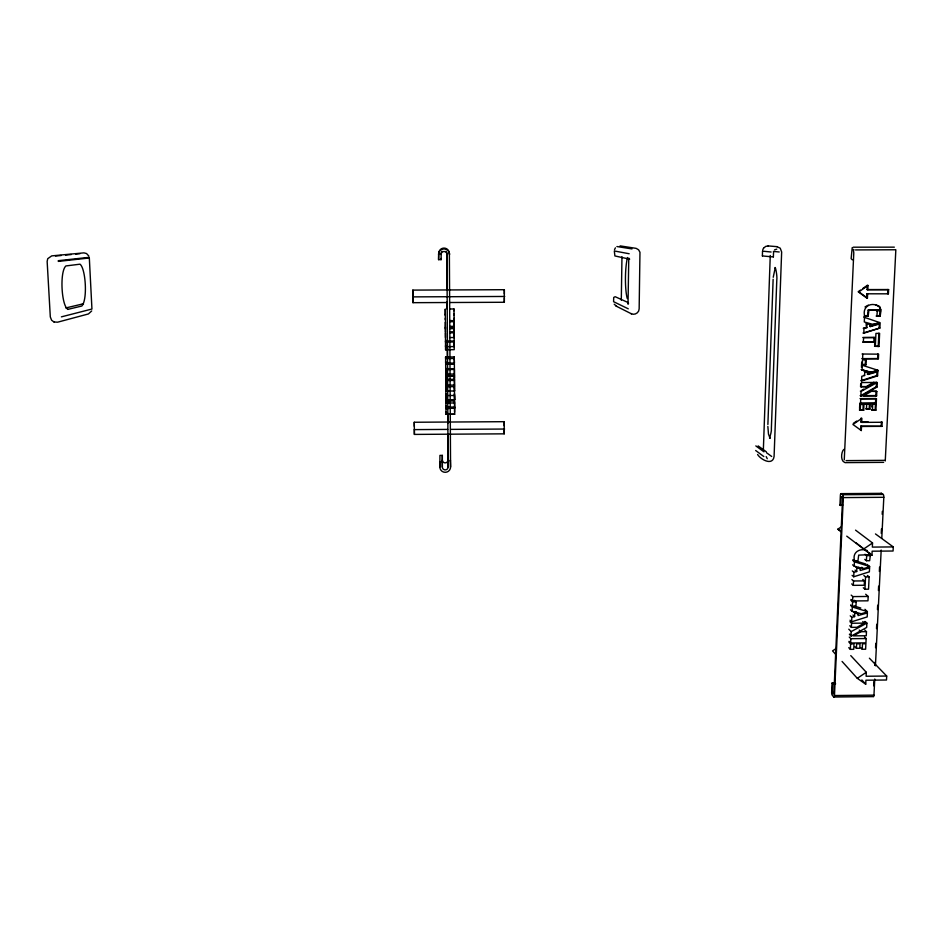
<?xml version="1.0" encoding="UTF-8"?>
<svg xmlns="http://www.w3.org/2000/svg" width="943" height="943" viewBox="0 0 943 943"><rect width="100%" height="100%" fill="white"/><g stroke="black" fill="none" stroke-linecap="round" stroke-linejoin="round"><path stroke-width="1.41" d="M504.222 433.839L504.234 421.686L414.272 422.252L414.401 434.417L504.222 433.839L504.222 429.784M504.222 425.741L504.234 421.686M449.811 302.514L504.328 302.267L504.328 298.082M504.328 293.898L504.34 289.701L412.845 290.102L412.987 302.679L446.864 302.526M445.945 251.309A2.912 2.876 82.2 0 1 446.911 253.467L448.102 467.021A2.888 2.841 -0.2 0 1 445.237 469.885A2.888 2.841 -0.2 0 1 442.338 467.068L442.326 455.386L439.933 455.398L439.862 467.08A5.352 5.269 -0.2 0 0 445.249 472.313A5.352 5.269 -0.2 0 0 450.565 467.009L449.375 253.455A5.41 5.34 82.2 0 0 443.988 248.068A5.41 5.34 82.2 0 0 438.684 253.502L438.578 259.643L441.124 259.643L441.183 258.476M442.338 467.068L442.326 455.386M766.199 456.601L767.248 458.722M868.633 554.248L870.318 555.58L869.646 560.708L866.428 560.731L864.755 559.376M876.118 316.046L879.418 316.035L880.114 310.601L880.868 311.343L880.173 316.2L876.872 316.211L877.261 311.673L876.353 310.612M439.862 467.08L439.921 462.919M621.296 300.216L621.967 256.732M454.054 325.594L454.137 321.693L449.752 321.716M445.721 372.85L445.709 369.526L454.42 369.479L454.42 377.919M454.137 321.693L454.113 328.27L449.764 328.294M449.787 327.928L454.161 327.905L454.137 328.612L449.776 328.635M762.38 255.859L762.545 251.144M763.335 450.377L770.266 255.506M773.378 256.861L773.555 252.017M767.885 424.468L773.13 279.258M454.42 369.479L454.385 375.656L445.744 375.703M454.408 376.092L445.744 375.573M834.979 683.038L832.068 683.062L831.667 692.127A2.405 0.637 87 0 0 832.209 695.18L833.718 697.018L873.124 696.618A2.405 0.707 86.7 0 0 873.961 695.132L874.762 679.019M832.068 683.062L832.716 683.84L832.433 690.276A2.805 0.754 87 0 0 833.07 693.836A2.805 0.754 87 0 0 833.942 692.103L842.5 499.92A2.841 0.802 89.3 0 0 841.828 496.584A2.841 0.802 89.3 0 0 840.908 498.812L840.614 505.566L839.942 505.071L840.366 495.558A2.428 0.684 89.3 0 1 841.144 493.637L881.446 493.342L883.19 494.438A2.44 0.754 89.3 0 1 883.815 497.303L881.776 538.335M833.718 697.018A2.416 0.648 87 0 0 834.472 695.545L843.301 497.609A2.44 0.684 89.3 0 0 842.724 494.733L841.144 493.637M859.556 408.484L859.757 404.146L863.246 404.123L863.977 404.441L863.705 410.229L859.486 409.922L863.705 410.229M861.289 386.901L861.489 382.54L874.715 382.457L867.065 386.866L860.57 386.606L860.7 383.707M861.454 367.334L861.56 365.035L877.839 370.245L871.45 372.485L861.348 369.632L871.45 372.485M866.016 364.764L865.273 364.505L865.509 359.578L866.24 359.825L866.016 364.764L861.584 364.528L861.702 362.065M860.205 410.252L860.476 404.464L859.757 404.146M860.865 395.966L861.077 391.416L877.249 382.445L877.037 387.031L861.537 395.966L860.146 395.659M862.079 369.892L862.291 365.283L861.56 365.035M862.315 364.776L862.539 359.849L866.24 359.825M862.798 354.25L862.586 358.87L878.393 358.788L878.617 354.167L862.067 354.014M870.448 326.573L870.542 324.71L869.788 324.522L869.705 326.384L870.448 326.573L880.09 323.779L879.878 328.034L863.045 333.009L863.776 333.209L863.988 328.459L866.853 327.634L867.03 323.744L866.287 323.567L866.169 326.148M864.507 317.308L864.295 321.964L873.725 324.604L880.137 322.73L863.776 317.131M850.61 643.904L854.004 643.869L853.745 649.326L850.35 649.362L850.61 643.904L849.006 642.242M864.483 636.914L866.145 638.552L865.933 642.855L850.645 642.996L850.845 638.694L849.254 637.055M865.226 621.52L866.888 623.099L866.676 627.425L851.623 635.888L850.975 635.9L851.175 631.61L848.783 629.181M862.762 621.543L864.413 623.123L856.987 627.295L851.376 627.354L851.564 623.24L849.961 621.661M865.709 611.406L867.383 612.95L867.195 616.911L851.635 621.802L851.835 617.382L850.232 615.814M864.943 609.296L867.43 611.972L861.23 613.74L852.118 611.335L852.319 606.997L850.716 605.465M854.523 600.326L856.15 601.834L855.938 606.479L852.342 606.514L852.555 601.87L850.951 600.361M865.674 594.231L868.185 596.459L867.973 600.821L852.602 600.95L852.802 596.601L851.187 595.116M862.798 579.45L864.46 580.888L864.248 585.249L853.321 585.344L853.521 580.982L851.906 579.544M867.878 566.46L869.564 567.839L869.375 571.847L853.721 576.774L853.934 572.307L852.307 570.916M867.1 564.421L869.611 566.849L863.387 568.629L854.217 566.189L854.417 561.792L852.79 560.437M449.634 308.986L453.984 308.974L453.972 310.789M860.794 426.106L860.605 430.173L861.324 430.538L861.513 426.472L860.794 426.106L881.953 426.342L882.153 422.264L881.399 421.91L881.198 425.977M882.153 422.264L861.702 422.393L860.983 422.04L861.171 417.973M866.876 293.792L867.619 293.921L867.419 298.129L866.676 297.988L866.876 293.792L888.4 293.827L888.612 289.619L867.065 289.584L867.265 285.375L868.008 285.481L867.808 289.701L888.612 289.619M861.702 422.393L861.89 418.315L852.932 424.491L861.324 430.538M862.975 409.899L863.246 404.123M860.841 380.724L876.825 375.609L877.025 371.412L877.78 371.672L877.568 375.88L861.56 380.996L861.784 376.316L864.613 375.491L864.79 371.648L864.059 371.389L868.279 372.603L868.197 374.442L867.454 374.171L867.548 372.332L868.279 372.603M851.835 617.382L854.594 616.604L854.759 612.985L853.144 611.429M853.934 572.307L856.704 571.517L856.869 567.851L855.242 566.472M866.664 404.429L866.452 409.144L869.941 409.121L870.165 404.406L865.933 404.111L870.165 404.406M856.421 648.301L856.621 643.845L860.028 643.81L859.816 648.265L856.421 648.301L854.794 646.615M855.714 611.535L858.154 613.858L858.071 615.59L867.383 612.95M858.637 567.368L860.287 568.747L860.205 570.503L869.564 567.839M869.941 409.121L869.21 408.802L869.422 404.087M874.067 337.405L874.809 337.606L874.597 342.25L873.843 342.038L874.067 337.405L862.833 337.464M874.632 344.796L874.833 340.447M871.827 406.963L871.957 404.064L876.2 404.37L875.917 410.158L871.686 409.851L875.917 410.158M875.316 346.458L875.941 333.398L879.619 333.386L878.994 346.446L874.562 346.234L878.994 346.446M872.428 410.181L872.699 404.394M867.442 575.478L869.128 576.88L868.538 589.186L864.955 589.222L865.544 576.916L863.882 575.501M862.232 649.244L862.491 643.786L865.886 643.763L865.627 649.22L862.232 649.244L860.594 647.57M875.175 409.828L875.446 404.052L876.2 404.37M875.717 398.535L876.46 398.842L876.247 403.404L875.493 403.085L875.717 398.535L860.016 398.63M876.601 395.871L875.858 395.565L876.071 391.227L870.33 391.262L876.813 391.522L876.601 395.871L863.434 395.954L871.073 391.557M861.537 395.966L860.806 395.659L876.283 386.748L876.507 382.163M870.707 372.226L877.839 370.245M878.393 358.788L877.638 358.54L877.862 353.931M878.239 346.222L878.864 333.185M879.124 327.846L879.324 323.59M866.476 631.657L866.275 635.747L853.462 635.877L860.888 631.704L866.476 631.657L864.814 630.042M842.075 661.444L857.281 678.323L865.733 684.182L865.922 680.221L886.491 680.009L886.691 676.048L869.387 658.202M850.751 655.609L866.311 672.288L866.11 676.249L886.691 676.048M846.743 536.143L871.945 555.286L872.145 551.195L893.068 551.018L893.28 546.916L875.469 533.938M855.549 530.143L872.546 542.979L872.346 547.093L893.28 546.916M887.835 289.489L887.622 293.697L888.4 293.827M873.666 685.832L873.878 681.435M874.68 665.31L874.833 662.375M875.564 647.711L875.776 643.315M876.507 628.651L876.731 624.254M877.462 609.591L877.674 605.194M878.404 590.53L878.628 586.133M879.359 571.47L879.571 567.073M881.257 533.349L881.469 528.94M882.2 514.289L882.342 511.354M895.838 249.777L885.253 460.986M875.422 665.829L881.186 550.064M441.395 252.3A2.912 2.876 82.2 0 0 441.147 253.49L441.088 254.504A2.994 2.959 82.2 0 1 444.035 251.498A2.994 2.959 82.2 0 1 447.017 254.48M504.328 302.267L504.34 289.701M773.236 277.277L775.122 268.177M438.578 259.643L438.684 253.502M866.428 560.731L866.652 555.604L864.979 554.272M627.484 257.522C624.679 269.026 624.914 290.468 627.284 298.577M762.757 249.812L763.476 248.304M614.506 249.647L615.402 247.856M844.268 459.83L853.792 252.842L853.297 249.388L853.957 249.801M91.683 310.954L88.442 313.948L57.606 322.188L54.01 321.976M775.052 268.248C774.91 264.488 777.551 275.639 776.784 280.33L771.386 428.075C771.963 432.778 768.439 439.744 769.901 438.082M763.606 248.127L765.751 246.371L768.392 245.946M852.224 247.608L851.128 258.665L852.331 259.855M880.833 309.776L868.161 310.082L867.395 316.176L868.138 316.353L868.904 310.247L880.833 309.776L879.666 306.44L875.835 305.049M865.002 306.958L868.291 305.155M774.557 249.86L776.773 249.129M628.533 303.316L628.026 304.212L628.769 258.111L629.464 259.113M860.44 290.138L858.165 291.729L866.676 297.988M862.715 288.546L867.265 285.375M868.008 285.481L858.884 291.858L867.419 298.129M853.344 423.36L856.704 421.049M841.203 531.781L837.867 529.176L841.097 526.972M863.364 549.215L872.546 542.979M836.193 648.454L832.563 650.894L836.37 655.114M857.281 678.323L866.311 672.288M861.548 390.426L863.941 389.046M866.322 387.667L875.858 382.163M860.57 386.606L866.322 386.571L873.961 382.174M851.175 631.61L866.888 623.099M863.776 333.209L879.878 328.034M879.371 322.541L872.97 324.416L873.725 324.604M869.705 326.384L877.957 323.991M865.155 327.716L863.258 328.27L863.988 328.459M867.454 374.171L875.658 371.801M868.197 374.442L877.78 371.672M61.389 316.86L91.942 309.033L89.326 257.981L58.313 261.4M67.79 309.398L81.852 306.015C87.805 299.473 85.636 268.425 80.025 264.181L65.904 265.938C59.55 271.454 61.354 305.897 67.955 309.363M82.395 304.035L83.456 304.235M65.833 307.937L82.465 304.011M58.218 260.681L89.231 257.321M55.472 256.048L61.236 255.494M65.55 255.082L71.326 254.527M75.64 254.115L79.966 253.702M843.867 449.387C841.392 451.273 839.977 460.832 844.857 462.541M850.845 638.694L866.145 638.552M832.716 683.84L835.628 683.805M834.472 695.545L873.961 695.132M866.652 555.604L870.318 555.58M853.05 559.564L854.688 560.92L857.941 560.885L858.684 555.132L870.271 554.649L870.071 553.329M865.544 576.916L869.128 576.88M853.521 580.982L864.46 580.888M852.802 596.601L868.185 596.459M852.555 601.87L856.15 601.834M851.564 623.24L864.413 623.123M859.804 403.191L875.493 403.085M876.247 403.404L860.523 403.51L860.735 398.936L876.46 398.842M860.476 404.464L863.977 404.441M865.721 408.814L869.21 408.802M446.015 414.307L454.679 414.248L454.609 402.979L454.491 400.975L445.909 401.034L446.015 414.307L454.679 414.248M860.983 422.04L868.279 421.993M861.513 426.472L881.953 426.342M414.166 429.619L447.713 429.407M450.624 429.383L504.599 429.041M846.095 460.62L884.522 460.349M845.293 462.624L883.65 462.353M842.724 494.733L883.19 494.438M843.301 497.609L883.815 497.303M839.942 505.071L842.806 505.047M412.728 296.88L504.705 296.467M877.108 310.777L880.88 310.754M867.395 316.176L864.047 316.2L868.138 316.353M449.74 320.526L454.137 320.75L449.752 320.773M449.787 326.361L454.161 326.337M449.811 331.795L454.172 331.771L454.208 332.808L454.231 337.535L449.858 337.547M449.823 332.832L454.208 332.808M874.809 337.606L863.564 337.665L863.352 342.309L874.597 342.25M454.172 341.012L445.497 341.06L445.52 342.014L454.255 341.967L454.172 341.012L454.278 346.588L445.544 346.635L445.532 345.645M862.621 342.097L873.843 342.038M448.432 349.381L445.556 349.723L454.22 349.676L454.137 336.781M445.662 363.138L445.603 357.008L454.231 356.961L454.385 363.09L445.662 363.138L445.638 361.558M454.349 358.481L445.626 358.529L445.603 357.008M861.855 358.635L877.638 358.54M445.662 363.727L454.385 364.057L445.662 363.727L445.709 369.019L454.408 368.972L454.361 363.68M861.584 364.528L865.273 364.505M454.443 374.065L445.744 374.112L445.744 376.139M445.756 378.402L445.815 385.168L454.502 385.121L454.455 379.334L445.768 379.392L445.709 369.526M454.479 380.453L445.78 380.5L445.85 391.039L454.538 390.991L454.408 385.109M454.514 386.654L445.827 386.701L445.803 385.168M445.886 395.541L454.561 395.482L454.597 400.021L445.921 400.08L445.862 393.82L445.874 394.516M862.704 395.647L875.858 395.565M454.597 400.021L445.921 399.985L445.803 384.874M454.609 402.979L445.933 403.038L445.909 401.034M439.827 462.2L442.302 462.188M853.226 247.196L894.329 247.16M855.525 249.919L894.99 249.765M876.589 305.202C868.562 302.314 862.173 308.491 864.79 316.365M776.843 246.642L780.226 248.186L781.653 251.981L774.085 456.542C772.576 466.349 760.423 459.312 757.583 454.479M768.121 245.923L777.115 246.665M773.366 251.404L779.213 251.981M762.557 251.144L771.115 252.017M762.392 255.954L773.366 256.932M620.081 245.887L636.16 248.363L638.588 249.789L639.967 252.276L639.154 308.797C639.248 312.805 634.356 315.716 630.926 313.559M616.899 246.536L631.999 248.928M867.065 289.584L867.808 289.701M867.348 550.582C859.745 547.612 851.765 552.492 854.688 560.92M629.181 253.75L614.317 250.968L614.895 255.942L629.618 259.16M868.161 310.082L868.904 310.247M879.418 316.035L880.173 316.2M866.11 327.445L866.853 327.634M854.759 612.985L858.154 613.858M856.869 567.851L860.287 568.747M866.287 323.567L870.542 324.71M854.004 605.96L860.841 608.046M852.319 606.997L867.442 611.606M854.723 560.614L865.733 563.997M854.417 561.792L869.635 566.472M877.073 370.375L877.827 370.634M876.825 375.609L877.568 375.88M863.882 375.22L864.613 375.491M877.073 305.296L879.489 307.112L880.067 309.622M876.283 386.748L877.037 387.031M866.322 386.571L867.065 386.866M876.071 391.227L876.813 391.522M860.358 391.109L861.077 391.416M628.403 302.679L615.19 296.715L613.704 297.434L613.587 301.689L628.286 308.832M53.999 321.976L51.629 320.255L50.309 316.931L47.15 261.459L47.728 258.688L51.712 255.883L83.927 252.865L86.544 253.549L88.842 256.036M614.223 304.212L616.604 306.345M616.027 306.051L631.551 313.878M770.042 438.2L768.486 434.145L767.85 426.389M837.867 529.176L840.178 530.803M758.125 445.898L766.353 451.827M766.482 452.711L771.704 456.483M755.815 445.909L763.983 451.838M755.661 450.495L763.818 456.542M856.126 542.873L871.945 555.286M867.925 565.47L869.611 566.849M861.725 567.25L863.387 568.629M852.59 564.822L854.217 566.189M855.065 570.126L856.704 571.517M852.107 575.36L853.721 576.774M863.293 587.76L864.955 589.222M851.706 583.906L853.321 585.344M865.757 610.427L867.43 611.972M850.987 599.453L852.602 600.95M850.727 604.993L852.342 606.514M864.601 621.52L866.263 623.111M850.515 609.791L852.118 611.335M852.979 615.036L854.594 616.604M850.032 620.211L851.635 621.802M859.25 630.089L860.888 631.704M849.773 625.751L851.376 627.354M850.02 634.262L851.623 635.888M849.384 634.262L850.975 635.9M849.054 641.346L850.645 642.996M848.759 647.676L850.35 649.362M861.855 679.915L865.733 684.182M453.984 308.974L454.102 319.618M449.375 253.455L449.552 254.469A5.564 5.505 82.2 0 0 444.012 248.928A5.564 5.505 82.2 0 0 438.554 254.516M454.196 345.598L454.278 346.588M454.385 363.09L454.231 356.961M454.408 368.972L445.709 369.019M454.491 390.296L454.538 390.991M454.491 394.469L454.443 393.761L454.573 399.702L445.909 399.749L445.886 398.099M454.55 406.881L454.55 412.126M454.561 407.211L445.956 407.258M450.565 467.009L450.365 460.078A5.21 5.128 0 0 1 450.259 461.139M454.054 313.96L454.078 315.434M454.054 325.983L454.149 330.451M454.231 337.535L454.054 327.021M454.502 385.121L454.337 374.206M445.308 314.219L445.32 314.879M445.344 319.606L445.273 309.009L445.32 315.351M445.367 320.549L445.355 318.227M447.831 433.709L448.102 467.021M454.585 399.938L454.396 384.897L454.42 389.341M445.85 390.355L445.85 391.039M445.945 405.525L445.968 407.588L454.632 407.529L454.491 400.975M445.992 411.938L445.992 412.645M412.845 290.102L412.987 302.679M414.272 422.252L414.319 426.307M414.366 430.362L414.401 434.417M445.391 326.03L445.426 330.498M445.426 331.252L445.485 337.57M445.721 373.228L445.756 377.966M445.402 327.056L445.438 331.818M445.45 332.855L445.556 349.723M454.161 327.905L454.172 331.771M454.432 375.526L454.455 379.334M441.147 253.49L441.124 259.643M454.125 318.192L454.137 320.75M446.911 253.467L447.1 290.102M447.159 301.819L447.194 309.151M447.347 339.928L447.442 357.515M447.465 361.912L447.477 364.835M447.489 367.77L447.512 370.705M447.725 413.199L447.772 423.454M445.391 325.63L445.379 321.74L445.414 328.647M880.88 493.708A2.428 0.754 89.3 0 1 881.446 493.342M441.784 251.651A2.912 2.876 82.2 0 1 442.09 251.321M447.96 460.09A2.805 2.758 0 0 1 445.179 462.872A2.805 2.758 0 0 1 442.361 460.125M454.62 408.024L445.98 408.543L454.62 408.024"/></g></svg>
